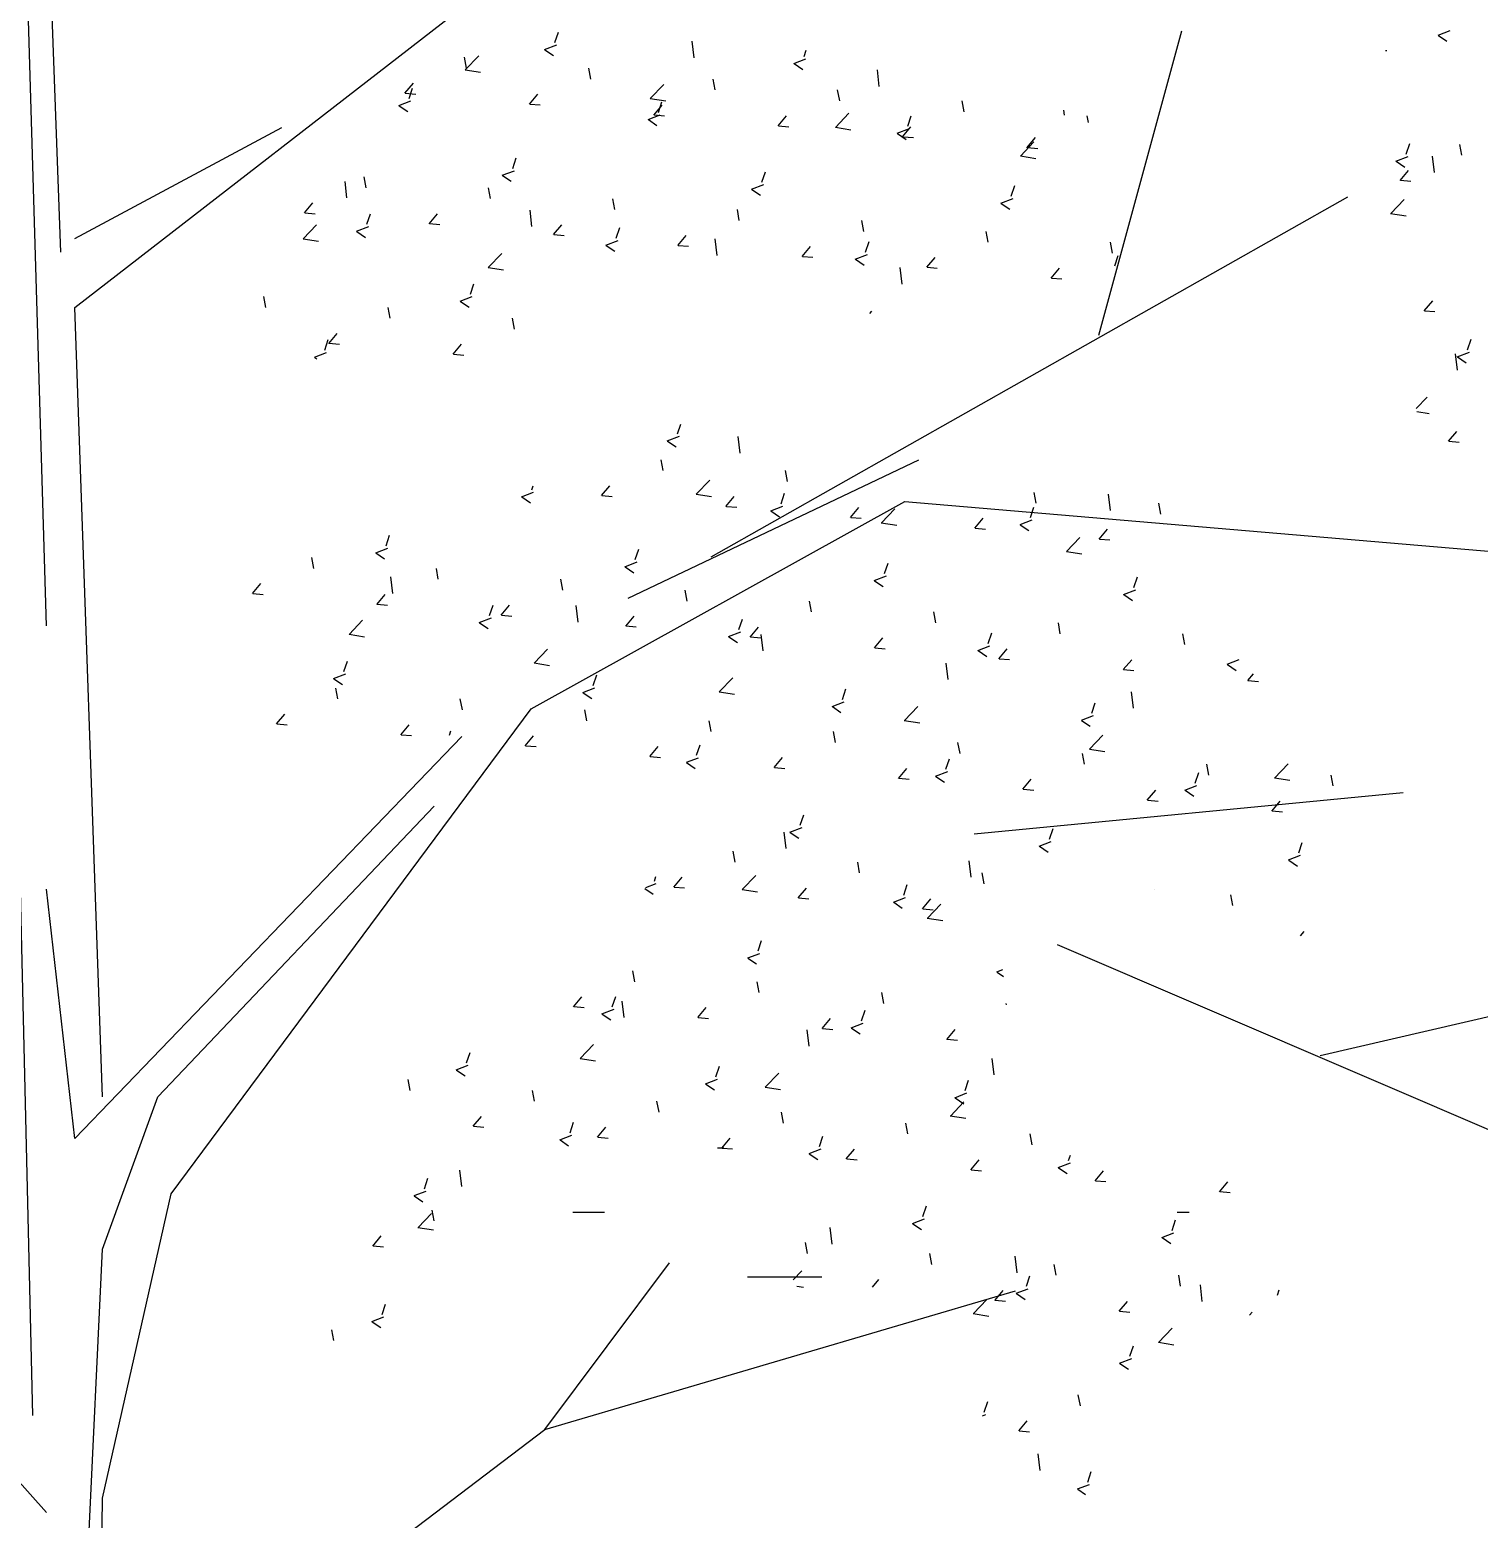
# Model space of a CAD drawing. Header units: millimetres. Extents: x 1667 to 847943, y 724 to 1832625.
# Drawn here: x 422512 to 423271, y 669370 to 670149 of the extents above; entities that cross this region are included whole.
import ezdxf

# ---------------------------------------------------------------- set-up
doc = ezdxf.new("R2010")
doc.units = ezdxf.units.MM

# ---------------------------------------------------------------- blocks, each defined once
blk = doc.blocks.new('A$C344D2886')
for p, q in [((2914.5, 4267.5), (2872.5, 5661.7)), ((2928.8, 4647.6), (2900.6, 5436.1)), ((2943.1, 4591.3), (3379.3, 4929.1)), ((3984.8, 4563.2), (4069.2, 4872.8)), ((2943.1, 4661.5), (3153.9, 4774.5)), ((3590.5, 4337.6), (4238, 4703.9)), ((2971.2, 3788.6), (2943.1, 4591.3)), ((3506.1, 4295.6), (3801.7, 4436.3)), ((3407.5, 4183), (3787.5, 4393.9)), ((3787.5, 4393.9), (4449.2, 4337.6)), ((3041.3, 3689.9), (3407.5, 4183)), ((2943.1, 3746.2), (3336.9, 4154.9)), ((3858, 4056.2), (4294.3, 4098.2)), ((3027.5, 3788.6), (3308.8, 4084.3)), ((2900.6, 3464.7), (2886.4, 4056.2)), ((2943.1, 3746.2), (2914.5, 3999.9)), ((3942.4, 3943.6), (4435, 3732.3)), ((4209.9, 3830.6), (4393, 3873)), ((2971.2, 3633.6), (3027.5, 3788.6)), ((2971.2, 3380.3), (3041.3, 3689.9)), ((2914.5, 3366), (2661.3, 3647.9)), ((2928.8, 2732.1), (2971.2, 3633.6)), ((3421.3, 3450.4), (3548.1, 3619.7)), ((3421.3, 3450.4), (3900, 3591.2)), ((3013.2, 3140.8), (3421.3, 3450.4)), ((2956.9, 1802.9), (2971.2, 3380.3))]:
    blk.add_line(p, q)
at = {"linetype": 'Continuous'}
for p, q in [((3431.5, 4860.8), (3435.1, 4871.4)), ((3573.1, 4845.3), (3571.2, 4862.1)), ((4329.9, 4868.1), (4342.2, 4872.9)), ((4330.2, 4867.9), (4338.9, 4862)), ((3340.2, 4832.9), (3354, 4847.2)), ((3421, 4853.6), (3433.3, 4858.4)), ((3421.3, 4853.4), (3430, 4847.5)), ((3685.1, 4846.6), (3687.2, 4853)), ((4276.5, 4852.6), (4277.8, 4852.5)), ((3341.5, 4834.7), (3339.5, 4845.7)), ((3340.2, 4833), (3355.9, 4830.5)), ((3468.1, 4823.6), (3466, 4834.7)), ((3674.5, 4839.5), (3686.9, 4844.2)), ((3674.8, 4839.3), (3683.6, 4833.4)), ((3761.4, 4816.1), (3759.5, 4832.9)), ((3279, 4809.2), (3287.5, 4819.3)), ((3528.5, 4803.7), (3542.3, 4818)), ((3594.6, 4812.5), (3592.6, 4823.6)), ((3272.7, 4796.7), (3285.1, 4801.5)), ((3279.3, 4809.3), (3289.9, 4808.3)), ((3283.3, 4803.9), (3286.8, 4814.5)), ((3405.5, 4798.1), (3414, 4808.2)), ((3528.5, 4803.8), (3544.2, 4801.3)), ((3721.2, 4801.5), (3719.1, 4812.5)), ((3847.7, 4790.4), (3845.7, 4801.4)), ((3273, 4796.5), (3281.8, 4790.6)), ((3405.9, 4798.2), (3416.4, 4797.3)), ((3526.3, 4782.6), (3538.6, 4787.3)), ((3532.1, 4787), (3540.6, 4797.2)), ((3532.4, 4787.1), (3543, 4786.2)), ((3536.8, 4789.7), (3540.4, 4800.4)), ((3716.8, 4774.5), (3730.5, 4788.8)), ((3790.4, 4775.6), (3793.9, 4786.3)), ((3949.7, 4786.9), (3949.1, 4791.8)), ((3526.6, 4782.4), (3535.3, 4776.5)), ((3658.6, 4776), (3667.1, 4786.1)), ((3659, 4776), (3669.5, 4775.1)), ((3716.8, 4774.6), (3732.5, 4772.1)), ((3779.8, 4768.5), (3792.2, 4773.2)), ((3785.2, 4764.9), (3793.7, 4775)), ((3974.3, 4779.3), (3973, 4786.2)), ((3780.1, 4768.2), (3788.9, 4762.3)), ((3785.5, 4765), (3796.1, 4764.1)), ((3905.1, 4745.3), (3918.8, 4759.6)), ((3911.7, 4753.8), (3920.2, 4764)), ((4297.5, 4747.3), (4301.1, 4758)), ((4353.9, 4746.1), (4351.9, 4757.2)), ((3388.6, 4732.8), (3392.2, 4743.5)), ((3905.1, 4745.4), (3920.7, 4742.9)), ((3912.1, 4753.9), (3922.6, 4753)), ((4286.9, 4740.2), (4299.3, 4744.9)), ((4326.3, 4728.5), (4324.3, 4745.3)), ((3378, 4725.7), (3390.4, 4730.4)), ((3642.1, 4718.7), (3645.7, 4729.4)), ((4287.2, 4740), (4296, 4734.1)), ((4291.4, 4720.6), (4299.9, 4730.7)), ((3219.9, 4702.7), (3218, 4719.4)), ((3239.5, 4713), (3237.4, 4724.1)), ((3366, 4702), (3364, 4713)), ((3378.3, 4725.5), (3387.1, 4719.6)), ((3631.6, 4711.6), (3643.9, 4716.3)), ((3631.9, 4711.3), (3640.7, 4705.4)), ((3895.7, 4704.6), (3899.3, 4715.2)), ((4291.7, 4720.7), (4302.3, 4719.8)), ((3176.9, 4687.5), (3185.4, 4697.7)), ((3492.6, 4690.9), (3490.5, 4701.9)), ((3885.1, 4697.4), (3897.5, 4702.2)), ((3885.4, 4697.2), (3894.2, 4691.3)), ((4281.7, 4686.8), (4295.4, 4701.2)), ((3177.3, 4687.6), (3187.8, 4686.7)), ((3240.3, 4675.9), (3243.9, 4686.6)), ((3303.5, 4676.5), (3312, 4686.6)), ((3408.2, 4673.5), (3406.3, 4690.2)), ((3619.1, 4679.8), (3617.1, 4690.9)), ((4281.6, 4687), (4297.3, 4684.5)), ((3175.3, 4661), (3189.1, 4675.3)), ((3229.8, 4668.8), (3242.1, 4673.5)), ((3230.1, 4668.6), (3238.9, 4662.6)), ((3303.8, 4676.6), (3314.4, 4675.6)), ((3430, 4665.4), (3438.5, 4675.5)), ((3430.4, 4665.5), (3440.9, 4664.6)), ((3493.9, 4661.8), (3497.5, 4672.5)), ((3745.6, 4668.7), (3743.6, 4679.8)), ((3872.2, 4657.7), (3870.2, 4668.7)), ((3175.3, 4661.1), (3191, 4658.7)), ((3483.3, 4654.7), (3495.7, 4659.4)), ((3483.6, 4654.4), (3492.4, 4648.5)), ((3556.6, 4654.3), (3565.1, 4664.5)), ((3556.9, 4654.4), (3567.5, 4653.5)), ((3596.5, 4644.3), (3594.6, 4661)), ((3683.1, 4643.2), (3691.6, 4653.4)), ((3747.4, 4647.7), (3751, 4658.3)), ((3998.7, 4646.6), (3996.7, 4657.7)), ((3363.6, 4631.8), (3377.4, 4646.1)), ((3683.5, 4643.3), (3694, 4642.4)), ((3736.9, 4640.5), (3749.3, 4645.3)), ((3737.2, 4640.3), (3746, 4634.4)), ((3809.7, 4632.2), (3818.2, 4642.3)), ((4001, 4633.5), (4004.6, 4644.2)), ((3363.6, 4631.9), (3379.3, 4629.5)), ((3784.8, 4615.1), (3782.8, 4631.8)), ((3810, 4632.3), (3820.5, 4631.3)), ((3936.2, 4621.1), (3944.7, 4631.2)), ((3936.5, 4621.2), (3947.1, 4620.3)), ((3345.6, 4604.9), (3349.2, 4615.5)), ((3137.4, 4591.4), (3135.4, 4602.5)), ((3263.9, 4580.3), (3261.9, 4591.4)), ((3335.1, 4597.8), (3347.5, 4602.5)), ((3335.4, 4597.5), (3344.2, 4591.6)), ((4315.8, 4587.9), (4324.4, 4598)), ((3390.5, 4569.3), (3388.5, 4580.3)), ((3751.7, 4585.3), (3753.9, 4587.7)), ((4316.2, 4588), (4326.7, 4587.1)), ((3201.4, 4554.8), (3209.9, 4565)), ((3186.9, 4540.8), (3199.2, 4545.6)), ((3197.4, 4548), (3201, 4558.6)), ((3201.7, 4554.9), (3212.3, 4554)), ((3328, 4543.8), (3336.5, 4553.9)), ((4349.7, 4527.5), (4347.7, 4544.2)), ((4349.3, 4541.2), (4361.7, 4546)), ((4359.9, 4548.4), (4363.4, 4559)), ((3187.2, 4540.6), (3189.5, 4539)), ((3328.3, 4543.8), (3338.8, 4542.9)), ((4349.6, 4541), (4358.4, 4535.1)), ((4307.6, 4488.5), (4318.8, 4500.1)), ((4308.4, 4485.4), (4320.7, 4483.5)), ((3556.3, 4462.8), (3559.6, 4472.8)), ((3545.7, 4455.7), (3558.1, 4460.4)), ((3546, 4455.5), (3554.8, 4449.5)), ((3619.9, 4443.2), (3617.9, 4460)), ((4340.3, 4455.2), (4348.8, 4465.3)), ((4340.7, 4455.3), (4351.2, 4454.3)), ((3541.5, 4425.5), (3539.5, 4436.5)), ((3668.1, 4414.4), (3666, 4425.5)), ((3408, 4405.9), (3409.4, 4410)), ((3479, 4400), (3487.5, 4410.1)), ((3575.3, 4401.5), (3589, 4415.8)), ((3397.5, 4398.8), (3409.8, 4403.5)), ((3397.8, 4398.6), (3406.6, 4392.6)), ((3479.3, 4400.1), (3489.9, 4399.1)), ((3575.3, 4401.6), (3590.9, 4399.2)), ((3605.5, 4388.9), (3614, 4399)), ((3661.6, 4391.8), (3665.2, 4402.4)), ((3921.2, 4392.3), (3919.1, 4403.3)), ((3996.5, 4384.8), (3994.5, 4401.6)), ((3605.9, 4389), (3616.4, 4388.1)), ((3651, 4384.6), (3663.4, 4389.4)), ((3651.3, 4384.4), (3660.1, 4378.5)), ((3732.1, 4377.8), (3740.6, 4388)), ((3732.4, 4377.9), (3743, 4377)), ((3763.6, 4372.3), (3777.3, 4386.6)), ((3915.1, 4377.7), (3918.7, 4388.3)), ((4047.7, 4381.2), (4045.7, 4392.2)), ((3763.5, 4372.4), (3779.2, 4370)), ((3858.6, 4366.8), (3867.1, 4376.9)), ((3859, 4366.8), (3869.5, 4365.9)), ((3904.6, 4370.5), (3917, 4375.3)), ((3904.9, 4370.3), (3913.7, 4364.4)), ((3985.2, 4355.7), (3993.7, 4365.8)), ((3259.8, 4349), (3263.4, 4359.7)), ((3951.9, 4343.1), (3965.6, 4357.4)), ((3985.5, 4355.8), (3996.1, 4354.9)), ((3186.4, 4326), (3184.3, 4337)), ((3249.3, 4341.9), (3261.6, 4346.6)), ((3249.5, 4341.7), (3258.3, 4335.7)), ((3502.8, 4327.7), (3515.2, 4332.5)), ((3513.3, 4334.9), (3516.9, 4345.5)), ((3951.8, 4343.2), (3967.5, 4340.8)), ((3266.7, 4300.5), (3264.7, 4317.3)), ((3312.9, 4314.9), (3310.9, 4326)), ((3503.1, 4327.5), (3511.9, 4321.6)), ((3756.4, 4313.6), (3768.7, 4318.4)), ((3766.9, 4320.8), (3770.5, 4331.4)), ((4020.4, 4306.6), (4024, 4317.3)), ((3123.8, 4300.5), (3132.3, 4310.6)), ((3439.4, 4303.8), (3437.4, 4314.9)), ((3566, 4292.8), (3564, 4303.8)), ((3756.7, 4313.4), (3765.4, 4307.5)), ((4009.9, 4299.5), (4022.3, 4304.2)), ((3124.2, 4300.6), (3134.7, 4299.6)), ((3250.4, 4289.4), (3258.9, 4299.5)), ((3250.7, 4289.5), (3261.3, 4288.6)), ((3365.1, 4278), (3368.7, 4288.6)), ((3376.9, 4278.3), (3385.4, 4288.5)), ((3455, 4271.3), (3453, 4288.1)), ((3692.5, 4281.7), (3690.5, 4292.7)), ((4010.2, 4299.3), (4019, 4293.3)), ((3222.1, 4258.9), (3235.8, 4273.2)), ((3354.6, 4270.8), (3366.9, 4275.6)), ((3377.3, 4278.4), (3387.8, 4277.5)), ((3503.5, 4267.3), (3512, 4277.4)), ((3618.7, 4263.8), (3622.2, 4274.5)), ((3819.1, 4270.6), (3817, 4281.7)), ((3222.1, 4259), (3237.7, 4256.5)), ((3354.9, 4270.6), (3363.6, 4264.7)), ((3503.8, 4267.4), (3514.3, 4266.4)), ((3608.1, 4256.7), (3620.5, 4261.5)), ((3608.4, 4256.5), (3617.2, 4250.6)), ((3630, 4256.2), (3638.5, 4266.3)), ((3630.3, 4256.3), (3640.9, 4255.4)), ((3643.3, 4242.1), (3641.3, 4258.9)), ((3872.2, 4249.7), (3875.8, 4260.4)), ((3945.6, 4259.5), (3943.6, 4270.6)), ((4072.2, 4248.5), (4070.1, 4259.5)), ((3410.4, 4229.7), (3424.1, 4244)), ((3756.6, 4245.1), (3765.1, 4255.3)), ((3756.9, 4245.2), (3767.4, 4244.3)), ((3861.7, 4242.6), (3874, 4247.3)), ((3862, 4242.4), (3870.7, 4236.4)), ((3883.1, 4234), (3891.6, 4244.2)), ((3216.9, 4221.1), (3220.4, 4231.7)), ((3410.3, 4229.8), (3426, 4227.3)), ((3831.6, 4212.9), (3829.6, 4229.7)), ((3883.4, 4234.1), (3894, 4233.2)), ((4009.6, 4223), (4018.2, 4233.1)), ((4115.2, 4228.5), (4127.6, 4233.2)), ((4115.5, 4228.2), (4124.3, 4222.3)), ((3206.3, 4213.9), (3218.7, 4218.7)), ((3206.6, 4213.7), (3215.4, 4207.8)), ((3470.4, 4206.9), (3474, 4217.6)), ((3598.7, 4200.5), (3612.4, 4214.8)), ((4010, 4223.1), (4020.5, 4222.1)), ((4136.2, 4211.9), (4142, 4218.8)), ((4136.5, 4212), (4147.1, 4211.1)), ((3210.8, 4193.3), (3208.8, 4204.3)), ((3459.9, 4199.8), (3472.2, 4204.5)), ((3460.2, 4199.6), (3468.9, 4193.7)), ((3598.6, 4200.6), (3614.3, 4198.1)), ((3724, 4192.8), (3727.5, 4203.5)), ((4019.9, 4183.7), (4017.9, 4200.5)), ((3337.4, 4182.2), (3335.3, 4193.3)), ((3463.9, 4171.1), (3461.9, 4182.2)), ((3713.4, 4185.7), (3725.8, 4190.4)), ((3713.7, 4185.5), (3722.5, 4179.5)), ((3787, 4171.3), (3800.7, 4185.6)), ((3977.5, 4178.7), (3981.1, 4189.3)), ((3148.3, 4167.8), (3156.8, 4177.9)), ((3148.6, 4167.9), (3159.2, 4166.9)), ((3274.8, 4156.7), (3283.4, 4166.8)), ((3590.5, 4160.1), (3588.4, 4171.1)), ((3786.9, 4171.4), (3802.6, 4168.9)), ((3967, 4171.5), (3979.3, 4176.3)), ((3967.3, 4171.3), (3976.1, 4165.4)), ((3275.2, 4156.8), (3285.7, 4155.9)), ((3324.3, 4156.5), (3325.8, 4160.7)), ((3401.4, 4145.6), (3409.9, 4155.8)), ((3717, 4149), (3715, 4160)), ((3975.3, 4142.1), (3989, 4156.4)), ((3401.7, 4145.7), (3412.3, 4144.8)), ((3527.9, 4134.6), (3536.4, 4144.7)), ((3575.7, 4135.9), (3579.3, 4146.6)), ((3843.6, 4137.9), (3841.5, 4149)), ((3970.1, 4126.8), (3968.1, 4137.9)), ((3975.2, 4142.2), (3990.9, 4139.7)), ((3528.3, 4134.6), (3538.8, 4133.7)), ((3565.2, 4128.8), (3577.5, 4133.5)), ((3565.5, 4128.6), (3574.3, 4122.6)), ((3654.5, 4123.5), (3663, 4133.6)), ((3654.8, 4123.6), (3665.4, 4122.6)), ((3781, 4112.4), (3789.5, 4122.5)), ((3829.3, 4121.8), (3832.9, 4132.4)), ((4096.7, 4115.8), (4094.6, 4126.8)), ((4163.6, 4112.8), (4177.3, 4127.2)), ((3781.4, 4112.5), (3791.9, 4111.6)), ((3818.7, 4114.6), (3831.1, 4119.4)), ((3819, 4114.4), (3827.8, 4108.5)), ((3907.6, 4101.3), (3916.1, 4111.5)), ((4072.3, 4100.5), (4084.6, 4105.3)), ((4082.8, 4107.6), (4086.4, 4118.3)), ((4163.5, 4113), (4179.2, 4110.5)), ((4223.2, 4104.7), (4221.2, 4115.8)), ((3907.9, 4101.4), (3918.5, 4100.5)), ((4034.1, 4090.3), (4042.6, 4100.4)), ((4034.5, 4090.4), (4045, 4089.4)), ((4072.6, 4100.3), (4081.4, 4094.4)), ((3681, 4064.9), (3684.6, 4075.5)), ((4160.7, 4079.2), (4169.2, 4089.3)), ((4161, 4079.3), (4171.6, 4078.4)), ((3670.5, 4057.7), (3682.9, 4062.5)), ((3934.6, 4050.7), (3938.2, 4061.4)), ((3666.7, 4041.1), (3664.7, 4057.8)), ((3670.8, 4057.5), (3679.6, 4051.6)), ((3924.1, 4043.6), (3936.4, 4048.3)), ((4188.1, 4036.6), (4191.7, 4047.3)), ((3615, 4027.3), (3612.9, 4038.4)), ((3924.4, 4043.4), (3933.1, 4037.5)), ((4177.6, 4029.5), (4190, 4034.2)), ((4177.9, 4029.3), (4186.7, 4023.3)), ((3741.5, 4016.3), (3739.5, 4027.3)), ((3855, 4011.9), (3853, 4028.6)), ((3868, 4005.2), (3866, 4016.3)), ((3522.9, 4000.4), (3531.3, 3994.7)), ((3523.9, 4001.4), (3534.6, 4005.6)), ((3532.8, 4008), (3534.3, 4012.5)), ((3552.4, 4001.8), (3560.9, 4012)), ((3552.8, 4001.9), (3563.3, 4001)), ((3622, 3999.5), (3637.7, 3997.1)), ((3622.1, 3999.4), (3635.8, 4013.7)), ((3679, 3990.8), (3687.5, 4000.9)), ((3786.4, 3993.8), (3789.9, 4004.5)), ((4041.3, 3999.3), (4041.3, 3999.4)), ((3679.3, 3990.9), (3689.9, 3989.9)), ((3775.8, 3986.7), (3788.2, 3991.4)), ((3776.1, 3986.5), (3784.9, 3980.6)), ((3805.5, 3979.7), (3814, 3989.8)), ((3810.4, 3970.2), (3824.1, 3984.5)), ((4121.1, 3983.1), (4119.1, 3994.1)), ((3805.9, 3979.8), (3816.4, 3978.9)), ((3810.3, 3970.3), (3826, 3967.9)), ((4190, 3952.2), (4193.7, 3956.6)), ((3638.1, 3936.9), (3641.7, 3947.6)), ((3627.6, 3929.8), (3639.9, 3934.5)), ((3627.9, 3929.6), (3636.6, 3923.7)), ((3512.9, 3905.7), (3510.8, 3916.8)), ((3881.1, 3915.7), (3887.2, 3918)), ((3881.4, 3915.5), (3887.9, 3911.1)), ((3639.4, 3894.6), (3637.4, 3905.7)), ((3766, 3883.6), (3763.9, 3894.6)), ((3450.4, 3880.2), (3458.9, 3890.3)), ((3450.7, 3880.3), (3461.2, 3879.4)), ((3479.3, 3872.9), (3491.7, 3877.6)), ((3489.9, 3880), (3493.4, 3890.7)), ((3501.8, 3869.2), (3499.8, 3886)), ((3576.9, 3869.1), (3585.4, 3879.3)), ((3890.8, 3882), (3890.5, 3883.5)), ((3479.6, 3872.7), (3488.4, 3866.8)), ((3577.2, 3869.2), (3587.8, 3868.3)), ((3703.4, 3858.1), (3712, 3868.2)), ((3732.9, 3858.8), (3745.2, 3863.5)), ((3743.4, 3865.9), (3747, 3876.6)), ((3690.1, 3840), (3688.1, 3856.8)), ((3703.8, 3858.2), (3714.3, 3857.2)), ((3733.2, 3858.5), (3742, 3852.6)), ((3830, 3847), (3838.5, 3857.1)), ((3341.6, 3823.1), (3345.2, 3833.8)), ((3457.2, 3827.5), (3470.9, 3841.8)), ((3830.3, 3847.1), (3840.9, 3846.2)), ((3331.1, 3816), (3343.4, 3820.7)), ((3457.1, 3827.6), (3472.8, 3825.2)), ((3595.2, 3809), (3598.8, 3819.7)), ((3878.4, 3810.8), (3876.4, 3827.6)), ((3284.3, 3795.1), (3282.2, 3806.2)), ((3331.4, 3815.8), (3340.2, 3809.9)), ((3584.6, 3801.9), (3597, 3806.6)), ((3645.5, 3798.3), (3659.2, 3812.6)), ((3848.7, 3794.9), (3852.3, 3805.5)), ((3410.8, 3784.1), (3408.8, 3795.1)), ((3584.9, 3801.6), (3593.7, 3795.7)), ((3645.4, 3798.4), (3661.1, 3796)), ((3838.2, 3787.7), (3850.6, 3792.5)), ((3838.5, 3787.5), (3847.3, 3781.6)), ((3537.4, 3773), (3535.3, 3784.1)), ((3663.9, 3761.9), (3661.9, 3773)), ((3833.8, 3769.1), (3847.5, 3783.4)), ((3348.3, 3758.6), (3356.8, 3768.7)), ((3348.6, 3758.7), (3359.2, 3757.7)), ((3446.9, 3752.1), (3450.5, 3762.8)), ((3474.8, 3747.5), (3483.3, 3757.6)), ((3790.5, 3750.9), (3788.4, 3761.9)), ((3833.7, 3769.2), (3849.4, 3766.8)), ((3436.4, 3745), (3448.8, 3749.7)), ((3436.7, 3744.7), (3445.5, 3738.8)), ((3475.2, 3747.6), (3485.7, 3746.7)), ((3601.4, 3736.4), (3609.9, 3746.6)), ((3700.5, 3738), (3704.1, 3748.6)), ((3917, 3739.8), (3915, 3750.8)), ((3601.7, 3736.5), (3612.3, 3735.6)), ((3690, 3730.8), (3702.3, 3735.6)), ((3690.3, 3730.6), (3699, 3724.7)), ((3727.9, 3725.4), (3736.4, 3735.5)), ((3954, 3723.8), (3955.9, 3729.3)), ((3336.9, 3697.3), (3334.9, 3714.1)), ((3728.3, 3725.4), (3738.8, 3724.5)), ((3854.5, 3714.3), (3863, 3724.4)), ((3854.8, 3714.4), (3865.4, 3713.4)), ((3943.5, 3716.7), (3955.9, 3721.4)), ((3943.8, 3716.5), (3952.6, 3710.6)), ((3981, 3703.2), (3989.5, 3713.3)), ((3298.7, 3695.2), (3302.3, 3705.8)), ((3981.4, 3703.3), (3991.9, 3702.4)), ((4107.6, 3692.1), (4116.1, 3702.3)), ((3288.2, 3688.1), (3300.5, 3692.8)), ((3288.5, 3687.8), (3297.2, 3681.9)), ((4107.9, 3692.2), (4118.5, 3691.3)), ((3292.3, 3655.7), (3306, 3670)), ((3308.8, 3662.4), (3306.7, 3673.5)), ((3805.8, 3666.9), (3809.4, 3677.6)), ((3292.2, 3655.8), (3307.9, 3653.3)), ((3713.5, 3638.9), (3711.5, 3655.7)), ((3795.3, 3659.8), (3807.6, 3664.5)), ((3795.6, 3659.6), (3804.3, 3653.7)), ((4048.8, 3645.7), (4061.2, 3650.4)), ((4059.4, 3652.8), (4062.9, 3663.5)), ((3246.2, 3636.9), (3254.7, 3647.1)), ((3246.6, 3637), (3257.1, 3636.1)), ((3688.4, 3629.2), (3686.4, 3640.3)), ((4049.1, 3645.4), (4057.9, 3639.5)), ((3814.9, 3618.1), (3812.9, 3629.2)), ((3901.8, 3609.7), (3899.8, 3626.5)), ((3673.8, 3602.4), (3682.6, 3611.6)), ((3911.1, 3595.9), (3914.7, 3606.6)), ((3941.5, 3607.1), (3939.4, 3618.1)), ((4068, 3596), (4066, 3607.1)), ((3677.7, 3596), (3684.5, 3594.9)), ((3754.5, 3595.1), (3760.9, 3602.8)), ((3879, 3581.6), (3887.5, 3591.7)), ((3900.6, 3588.8), (3912.9, 3593.5)), ((4090, 3580.5), (4088.1, 3597.3)), ((4166.4, 3586.8), (4168.3, 3592.4)), ((3255.8, 3567.2), (3259.3, 3577.9)), ((3857.2, 3568.1), (3870.9, 3582.4)), ((3879.3, 3581.7), (3889.8, 3580.7)), ((3900.9, 3588.5), (3909.7, 3582.6)), ((4005.5, 3570.5), (4014, 3580.6)), ((3245.2, 3560.1), (3257.6, 3564.9)), ((3245.5, 3559.9), (3254.3, 3554)), ((3857.1, 3568.2), (3872.8, 3565.7)), ((4005.8, 3570.6), (4016.4, 3569.7)), ((4138.1, 3566.7), (4140.6, 3569.6)), ((3206.7, 3540.8), (3204.6, 3551.8)), ((4045.4, 3538.9), (4059.2, 3553.2)), ((4016.4, 3524.9), (4020, 3535.5)), ((4045.4, 3539), (4061.1, 3536.5)), ((4005.9, 3517.7), (4018.2, 3522.5)), ((4006.2, 3517.5), (4015, 3511.6)), ((3966, 3474.4), (3963.9, 3485.4)), ((3868.2, 3468), (3871.8, 3478.6)), ((3866.4, 3464.2), (3870, 3465.6)), ((3903.4, 3448.9), (3911.9, 3459)), ((3903.8, 3449), (3914.3, 3448)), ((3925.1, 3408.7), (3923.2, 3425.4)), ((3963, 3389.8), (3975.3, 3394.5)), ((3973.5, 3396.9), (3977.1, 3407.6)), ((3963.3, 3389.6), (3971.3, 3384.1))]:
    blk.add_line(p, q, dxfattribs=at)
at = {"linetype": 'ByBlock'}
for p, q in [((3597, 3736.7), (3603.2, 3736.7)), ((3449.9, 3671.2), (3481.8, 3671.2)), ((4064.5, 3671.2), (4076.5, 3671.2)), ((3627.3, 3605.7), (3703.1, 3605.7))]:
    blk.add_line(p, q, dxfattribs=at)
blk = doc.blocks.new('DBCJHDBCF')
at = {"xscale": 0.5141766008696601, "yscale": 0.5141766008696601, "zscale": 0.5141766008696601, "rotation": 359.6093848919614}
blk.add_blockref('A$C344D2886', (5389.1, -90.42), dxfattribs=at)

msp = doc.modelspace()

# ---------------------------------------------------------------- block references
at = {"rotation": 0.3906151080382554}
msp.add_blockref('DBCJHDBCF', (415633.142, 667696.354), dxfattribs=at)

doc.saveas('drawing.dxf')
